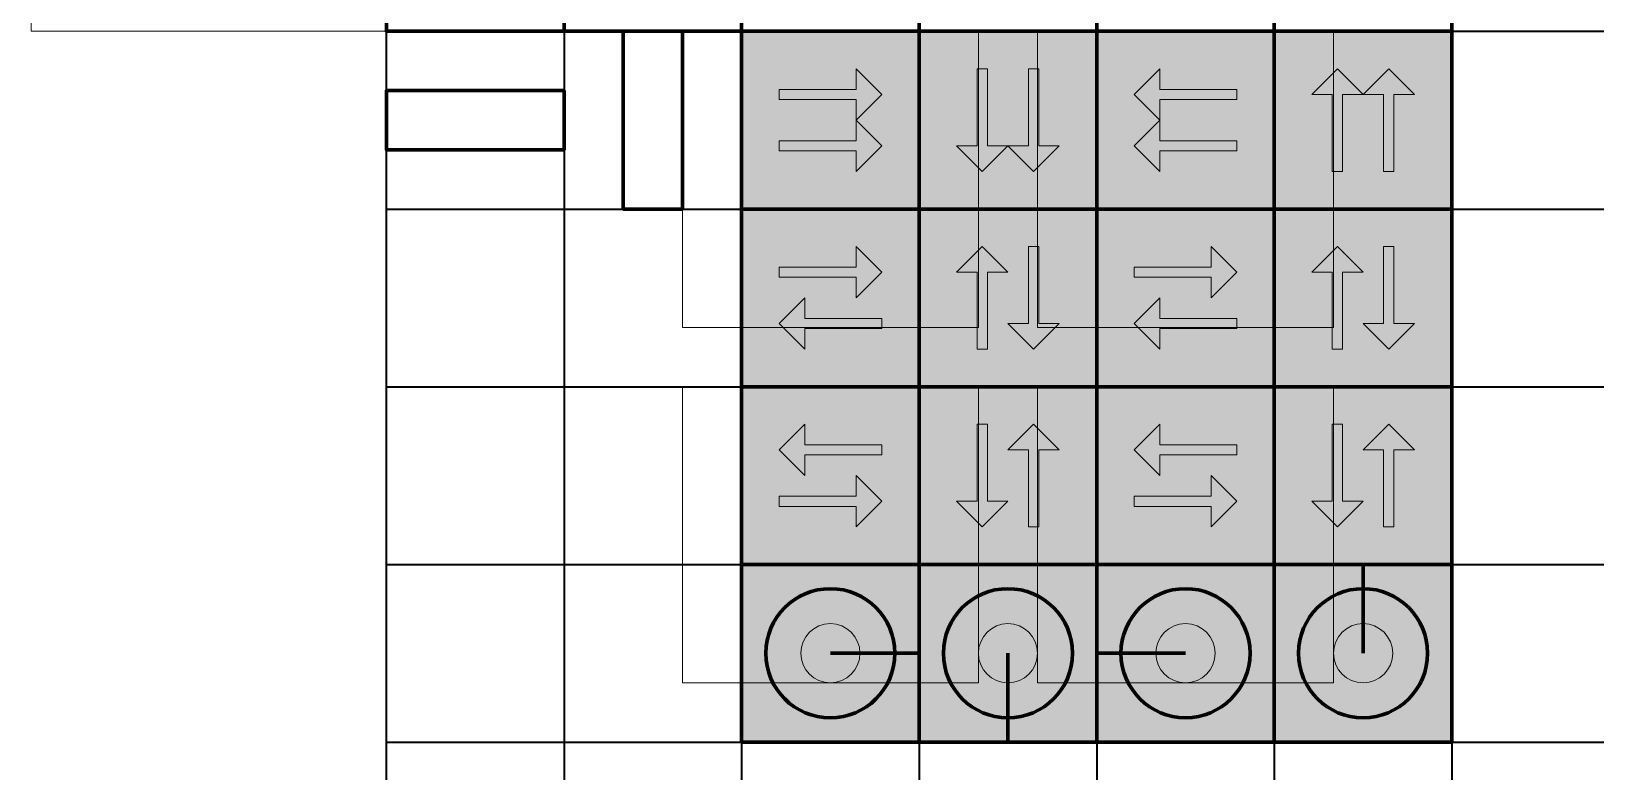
# Model space of a CAD drawing. Header units: inches. Extents: x 20 to 600, y -7952 to 8432.
# Drawn here: x 30 to 294.3, y 175 to 300 of the extents above; entities that cross this region are included whole.
import ezdxf

# ---------------------------------------------------------------- set-up
doc = ezdxf.new("R2010")
doc.units = ezdxf.units.IN
doc.header["$MEASUREMENT"] = 0
doc.layers.add('Layer 1', color=7, linetype='Continuous')
doc.layers.add('Layer 2', color=7, linetype='Continuous')

# ---------------------------------------------------------------- blocks, each defined once
blk = doc.blocks.new('block 2')
at = {"layer": 'Layer 2', "color": 7, "lineweight": 35, "true_color": 0xffffff}
for points in [[(90, 480), (570, 480), (570, 0), (90, 0), (90, 480)], [(120, 480), (120, 0)], [(150, 480), (150, 0)], [(180, 480), (180, 0)], [(210, 480), (210, 0)], [(240, 480), (240, 0)], [(270, 480), (270, 0)], [(90, 300), (570, 300)], [(90, 270), (570, 270)], [(90, 240), (570, 240)], [(90, 210), (570, 210)], [(90, 180), (570, 180)]]:
    blk.add_lwpolyline(points, dxfattribs=at)
blk = doc.blocks.new('block 6')
at = {"layer": 'Layer 2', "true_color": 0xffffff}
h = blk.add_hatch(color=7, dxfattribs=at)
h.dxf.hatch_style = 2
h.paths.add_polyline_path([(161.66, 308.06), (161.66, 313.27), (156.33, 313.27), (156.33, 316.73), (161.66, 316.73), (161.66, 321.94), (173.67, 315)])
at = {"layer": 'Layer 2', "lineweight": 0}
blk.add_lwpolyline([(161.66, 308.06), (161.66, 313.27), (156.33, 313.27), (156.33, 316.73), (161.66, 316.73), (161.66, 321.94), (173.67, 315), (161.66, 308.06)], dxfattribs=at)
blk = doc.blocks.new('block 5')
at = {"layer": 'Layer 2', "color": 9, "lineweight": 158, "true_color": 0xc9c9c9}
blk.add_lwpolyline([(180, 300), (150, 300), (150, 330), (180, 330), (180, 300)], dxfattribs=at)
at = {"layer": 'Layer 2'}
blk.add_blockref('block 6', (0, 0), dxfattribs=at)
blk = doc.blocks.new('block 8')
at = {"layer": 'Layer 2', "true_color": 0xffffff}
h = blk.add_hatch(color=7, dxfattribs=at)
h.dxf.hatch_style = 2
h.paths.add_polyline_path([(261.94, 311.66), (256.73, 311.66), (256.73, 306.33), (253.27, 306.33), (253.27, 311.66), (248.06, 311.66), (255, 323.67)])
at = {"layer": 'Layer 2', "lineweight": 0}
blk.add_lwpolyline([(261.94, 311.66), (256.73, 311.66), (256.73, 306.33), (253.27, 306.33), (253.27, 311.66), (248.06, 311.66), (255, 323.67), (261.94, 311.66)], dxfattribs=at)
blk = doc.blocks.new('block 7')
at = {"layer": 'Layer 2', "color": 9, "lineweight": 158, "true_color": 0xc9c9c9}
blk.add_lwpolyline([(270, 330), (270, 300), (240, 300), (240, 330), (270, 330)], dxfattribs=at)
at = {"layer": 'Layer 2'}
blk.add_blockref('block 8', (0, 0), dxfattribs=at)
blk = doc.blocks.new('block 12')
at = {"layer": 'Layer 2', "true_color": 0xffffff}
h = blk.add_hatch(color=7, dxfattribs=at)
h.dxf.hatch_style = 2
h.paths.add_polyline_path([(188.06, 318.34), (193.27, 318.34), (193.27, 323.67), (196.73, 323.67), (196.73, 318.34), (201.94, 318.34), (195, 306.33)])
at = {"layer": 'Layer 2', "lineweight": 0}
blk.add_lwpolyline([(188.06, 318.34), (193.27, 318.34), (193.27, 323.67), (196.73, 323.67), (196.73, 318.34), (201.94, 318.34), (195, 306.33), (188.06, 318.34)], dxfattribs=at)
blk = doc.blocks.new('block 11')
at = {"layer": 'Layer 2', "color": 9, "lineweight": 158, "true_color": 0xc9c9c9}
blk.add_lwpolyline([(180, 300), (180, 330), (210, 330), (210, 300), (180, 300)], dxfattribs=at)
at = {"layer": 'Layer 2'}
blk.add_blockref('block 12', (0, 0), dxfattribs=at)
blk = doc.blocks.new('block 14')
at = {"layer": 'Layer 2', "true_color": 0xffffff}
h = blk.add_hatch(color=7, dxfattribs=at)
h.dxf.hatch_style = 2
h.paths.add_polyline_path([(169.34, 285), (169.34, 288.47), (156.33, 288.47), (156.33, 290.2), (169.34, 290.2), (169.34, 293.67), (173.67, 289.34)])
h.paths.add_polyline_path([(169.34, 276.33), (169.34, 279.8), (156.33, 279.8), (156.33, 281.53), (169.34, 281.53), (169.34, 285), (173.67, 280.66)])
at = {"layer": 'Layer 2', "lineweight": 0}
for points in [[(169.34, 285), (169.34, 288.47), (156.33, 288.47), (156.33, 290.2), (169.34, 290.2), (169.34, 293.67), (173.67, 289.34), (169.34, 285)], [(169.34, 276.33), (169.34, 279.8), (156.33, 279.8), (156.33, 281.53), (169.34, 281.53), (169.34, 285), (173.67, 280.66), (169.34, 276.33)]]:
    blk.add_lwpolyline(points, dxfattribs=at)
blk = doc.blocks.new('block 13')
at = {"layer": 'Layer 2', "true_color": 0xd2dfd5}
h = blk.add_hatch(color=254, dxfattribs=at)
h.dxf.hatch_style = 2
h.paths.add_polyline_path([(150, 270), (150, 300), (180, 300), (180, 270)])
at = {"layer": 'Layer 2', "color": 8, "lineweight": 106, "true_color": 0x737373}
blk.add_lwpolyline([(150, 270), (150, 300), (180, 300), (180, 270), (150, 270)], dxfattribs=at)
at = {"layer": 'Layer 2'}
blk.add_blockref('block 14', (0, 0), dxfattribs=at)
blk = doc.blocks.new('block 16')
at = {"layer": 'Layer 2', "true_color": 0xffffff}
h = blk.add_hatch(color=7, dxfattribs=at)
h.dxf.hatch_style = 2
h.paths.add_polyline_path([(255, 289.34), (251.53, 289.34), (251.53, 276.33), (249.8, 276.33), (249.8, 289.34), (246.33, 289.34), (250.66, 293.67)])
h.paths.add_polyline_path([(263.67, 289.34), (260.2, 289.34), (260.2, 276.33), (258.47, 276.33), (258.47, 289.34), (255, 289.34), (259.34, 293.67)])
at = {"layer": 'Layer 2', "lineweight": 0}
for points in [[(255, 289.34), (251.53, 289.34), (251.53, 276.33), (249.8, 276.33), (249.8, 289.34), (246.33, 289.34), (250.66, 293.67), (255, 289.34)], [(263.67, 289.34), (260.2, 289.34), (260.2, 276.33), (258.47, 276.33), (258.47, 289.34), (255, 289.34), (259.34, 293.67), (263.67, 289.34)]]:
    blk.add_lwpolyline(points, dxfattribs=at)
blk = doc.blocks.new('block 15')
at = {"layer": 'Layer 2', "true_color": 0xd2dfd5}
h = blk.add_hatch(color=254, dxfattribs=at)
h.dxf.hatch_style = 2
h.paths.add_polyline_path([(270, 270), (240, 270), (240, 300), (270, 300)])
at = {"layer": 'Layer 2', "color": 8, "lineweight": 106, "true_color": 0x737373}
blk.add_lwpolyline([(270, 270), (240, 270), (240, 300), (270, 300), (270, 270)], dxfattribs=at)
at = {"layer": 'Layer 2'}
blk.add_blockref('block 16', (0, 0), dxfattribs=at)
blk = doc.blocks.new('block 18')
at = {"layer": 'Layer 2', "true_color": 0xffffff}
h = blk.add_hatch(color=7, dxfattribs=at)
h.dxf.hatch_style = 2
h.paths.add_polyline_path([(220.66, 285), (220.66, 281.53), (233.67, 281.53), (233.67, 279.8), (220.66, 279.8), (220.66, 276.33), (216.33, 280.66)])
h.paths.add_polyline_path([(220.66, 293.67), (220.66, 290.2), (233.67, 290.2), (233.67, 288.47), (220.66, 288.47), (220.66, 285), (216.33, 289.34)])
at = {"layer": 'Layer 2', "lineweight": 0}
for points in [[(220.66, 293.67), (220.66, 290.2), (233.67, 290.2), (233.67, 288.47), (220.66, 288.47), (220.66, 285), (216.33, 289.34), (220.66, 293.67)], [(220.66, 285), (220.66, 281.53), (233.67, 281.53), (233.67, 279.8), (220.66, 279.8), (220.66, 276.33), (216.33, 280.66), (220.66, 285)]]:
    blk.add_lwpolyline(points, dxfattribs=at)
blk = doc.blocks.new('block 17')
at = {"layer": 'Layer 2', "true_color": 0xd2dfd5}
h = blk.add_hatch(color=254, dxfattribs=at)
h.dxf.hatch_style = 2
h.paths.add_polyline_path([(240, 300), (240, 270), (210, 270), (210, 300)])
at = {"layer": 'Layer 2', "color": 8, "lineweight": 106, "true_color": 0x737373}
blk.add_lwpolyline([(240, 300), (240, 270), (210, 270), (210, 300), (240, 300)], dxfattribs=at)
at = {"layer": 'Layer 2'}
blk.add_blockref('block 18', (0, 0), dxfattribs=at)
blk = doc.blocks.new('block 20')
at = {"layer": 'Layer 2', "true_color": 0xffffff}
h = blk.add_hatch(color=7, dxfattribs=at)
h.dxf.hatch_style = 2
h.paths.add_polyline_path([(195, 280.66), (198.47, 280.66), (198.47, 293.67), (200.2, 293.67), (200.2, 280.66), (203.67, 280.66), (199.34, 276.33)])
h.paths.add_polyline_path([(186.33, 280.66), (189.8, 280.66), (189.8, 293.67), (191.53, 293.67), (191.53, 280.66), (195, 280.66), (190.66, 276.33)])
at = {"layer": 'Layer 2', "lineweight": 0}
for points in [[(186.33, 280.66), (189.8, 280.66), (189.8, 293.67), (191.53, 293.67), (191.53, 280.66), (195, 280.66), (190.66, 276.33), (186.33, 280.66)], [(195, 280.66), (198.47, 280.66), (198.47, 293.67), (200.2, 293.67), (200.2, 280.66), (203.67, 280.66), (199.34, 276.33), (195, 280.66)]]:
    blk.add_lwpolyline(points, dxfattribs=at)
blk = doc.blocks.new('block 19')
at = {"layer": 'Layer 2', "true_color": 0xd2dfd5}
h = blk.add_hatch(color=254, dxfattribs=at)
h.dxf.hatch_style = 2
h.paths.add_polyline_path([(180, 300), (210, 300), (210, 270), (180, 270)])
at = {"layer": 'Layer 2', "color": 8, "lineweight": 106, "true_color": 0x737373}
blk.add_lwpolyline([(180, 300), (210, 300), (210, 270), (180, 270), (180, 300)], dxfattribs=at)
at = {"layer": 'Layer 2'}
blk.add_blockref('block 20', (0, 0), dxfattribs=at)
blk = doc.blocks.new('block 22')
at = {"layer": 'Layer 2', "true_color": 0xffffff}
h = blk.add_hatch(color=7, dxfattribs=at)
h.dxf.hatch_style = 2
h.paths.add_polyline_path([(173.67, 220.66), (169.34, 216.33), (169.34, 219.8), (156.33, 219.8), (156.33, 221.53), (169.34, 221.53), (169.34, 225)])
h.paths.add_polyline_path([(156.33, 229.34), (160.66, 233.67), (160.66, 230.2), (173.67, 230.2), (173.67, 228.47), (160.66, 228.47), (160.66, 225)])
at = {"layer": 'Layer 2', "lineweight": 0}
for points in [[(156.33, 229.34), (160.66, 233.67), (160.66, 230.2), (173.67, 230.2), (173.67, 228.47), (160.66, 228.47), (160.66, 225), (156.33, 229.34)], [(173.67, 220.66), (169.34, 216.33), (169.34, 219.8), (156.33, 219.8), (156.33, 221.53), (169.34, 221.53), (169.34, 225), (173.67, 220.66)]]:
    blk.add_lwpolyline(points, dxfattribs=at)
blk = doc.blocks.new('block 21')
at = {"layer": 'Layer 2', "true_color": 0xd2dfd5}
h = blk.add_hatch(color=254, dxfattribs=at)
h.dxf.hatch_style = 2
h.paths.add_polyline_path([(180, 240), (180, 210), (150, 210), (150, 240)])
at = {"layer": 'Layer 2', "color": 8, "lineweight": 106, "true_color": 0x737373}
blk.add_lwpolyline([(180, 240), (180, 210), (150, 210), (150, 240), (180, 240)], dxfattribs=at)
at = {"layer": 'Layer 2'}
blk.add_blockref('block 22', (0, 0), dxfattribs=at)
blk = doc.blocks.new('block 24')
at = {"layer": 'Layer 2', "true_color": 0xffffff}
h = blk.add_hatch(color=7, dxfattribs=at)
h.dxf.hatch_style = 2
h.paths.add_polyline_path([(259.34, 233.67), (263.67, 229.34), (260.2, 229.34), (260.2, 216.33), (258.47, 216.33), (258.47, 229.34), (255, 229.34)])
h.paths.add_polyline_path([(250.66, 216.33), (246.33, 220.66), (249.8, 220.66), (249.8, 233.67), (251.53, 233.67), (251.53, 220.66), (255, 220.66)])
at = {"layer": 'Layer 2', "lineweight": 0}
for points in [[(250.66, 216.33), (246.33, 220.66), (249.8, 220.66), (249.8, 233.67), (251.53, 233.67), (251.53, 220.66), (255, 220.66), (250.66, 216.33)], [(259.34, 233.67), (263.67, 229.34), (260.2, 229.34), (260.2, 216.33), (258.47, 216.33), (258.47, 229.34), (255, 229.34), (259.34, 233.67)]]:
    blk.add_lwpolyline(points, dxfattribs=at)
blk = doc.blocks.new('block 23')
at = {"layer": 'Layer 2', "true_color": 0xd2dfd5}
h = blk.add_hatch(color=254, dxfattribs=at)
h.dxf.hatch_style = 2
h.paths.add_polyline_path([(240, 240), (270, 240), (270, 210), (240, 210)])
at = {"layer": 'Layer 2', "color": 8, "lineweight": 106, "true_color": 0x737373}
blk.add_lwpolyline([(240, 240), (270, 240), (270, 210), (240, 210), (240, 240)], dxfattribs=at)
at = {"layer": 'Layer 2'}
blk.add_blockref('block 24', (0, 0), dxfattribs=at)
blk = doc.blocks.new('block 26')
at = {"layer": 'Layer 2', "true_color": 0xffffff}
h = blk.add_hatch(color=7, dxfattribs=at)
h.dxf.hatch_style = 2
h.paths.add_polyline_path([(160.66, 255), (160.66, 251.53), (173.67, 251.53), (173.67, 249.8), (160.66, 249.8), (160.66, 246.33), (156.33, 250.66)])
h.paths.add_polyline_path([(169.34, 255), (169.34, 258.47), (156.33, 258.47), (156.33, 260.2), (169.34, 260.2), (169.34, 263.67), (173.67, 259.34)])
at = {"layer": 'Layer 2', "lineweight": 0}
for points in [[(169.34, 255), (169.34, 258.47), (156.33, 258.47), (156.33, 260.2), (169.34, 260.2), (169.34, 263.67), (173.67, 259.34), (169.34, 255)], [(160.66, 255), (160.66, 251.53), (173.67, 251.53), (173.67, 249.8), (160.66, 249.8), (160.66, 246.33), (156.33, 250.66), (160.66, 255)]]:
    blk.add_lwpolyline(points, dxfattribs=at)
blk = doc.blocks.new('block 25')
at = {"layer": 'Layer 2', "true_color": 0xd2dfd5}
h = blk.add_hatch(color=254, dxfattribs=at)
h.dxf.hatch_style = 2
h.paths.add_polyline_path([(150, 270), (150, 240), (180, 240), (180, 270)])
at = {"layer": 'Layer 2', "color": 8, "lineweight": 106, "true_color": 0x737373}
blk.add_lwpolyline([(150, 270), (150, 240), (180, 240), (180, 270), (150, 270)], dxfattribs=at)
at = {"layer": 'Layer 2'}
blk.add_blockref('block 26', (0, 0), dxfattribs=at)
blk = doc.blocks.new('block 28')
at = {"layer": 'Layer 2', "true_color": 0xffffff}
h = blk.add_hatch(color=7, dxfattribs=at)
h.dxf.hatch_style = 2
h.paths.add_polyline_path([(255, 250.66), (258.47, 250.66), (258.47, 263.67), (260.2, 263.67), (260.2, 250.66), (263.67, 250.66), (259.34, 246.33)])
h.paths.add_polyline_path([(255, 259.34), (251.53, 259.34), (251.53, 246.33), (249.8, 246.33), (249.8, 259.34), (246.33, 259.34), (250.66, 263.67)])
at = {"layer": 'Layer 2', "lineweight": 0}
for points in [[(255, 259.34), (251.53, 259.34), (251.53, 246.33), (249.8, 246.33), (249.8, 259.34), (246.33, 259.34), (250.66, 263.67), (255, 259.34)], [(255, 250.66), (258.47, 250.66), (258.47, 263.67), (260.2, 263.67), (260.2, 250.66), (263.67, 250.66), (259.34, 246.33), (255, 250.66)]]:
    blk.add_lwpolyline(points, dxfattribs=at)
blk = doc.blocks.new('block 27')
at = {"layer": 'Layer 2', "true_color": 0xd2dfd5}
h = blk.add_hatch(color=254, dxfattribs=at)
h.dxf.hatch_style = 2
h.paths.add_polyline_path([(240, 240), (270, 240), (270, 270), (240, 270)])
at = {"layer": 'Layer 2', "color": 8, "lineweight": 106, "true_color": 0x737373}
blk.add_lwpolyline([(240, 240), (270, 240), (270, 270), (240, 270), (240, 240)], dxfattribs=at)
at = {"layer": 'Layer 2'}
blk.add_blockref('block 28', (0, 0), dxfattribs=at)
blk = doc.blocks.new('block 30')
at = {"layer": 'Layer 2', "true_color": 0xffffff}
h = blk.add_hatch(color=7, dxfattribs=at)
h.dxf.hatch_style = 2
h.paths.add_polyline_path([(216.33, 229.34), (220.66, 233.67), (220.66, 230.2), (233.67, 230.2), (233.67, 228.47), (220.66, 228.47), (220.66, 225)])
h.paths.add_polyline_path([(233.67, 220.66), (229.34, 216.33), (229.34, 219.8), (216.33, 219.8), (216.33, 221.53), (229.34, 221.53), (229.34, 225)])
at = {"layer": 'Layer 2', "lineweight": 0}
for points in [[(216.33, 229.34), (220.66, 233.67), (220.66, 230.2), (233.67, 230.2), (233.67, 228.47), (220.66, 228.47), (220.66, 225), (216.33, 229.34)], [(233.67, 220.66), (229.34, 216.33), (229.34, 219.8), (216.33, 219.8), (216.33, 221.53), (229.34, 221.53), (229.34, 225), (233.67, 220.66)]]:
    blk.add_lwpolyline(points, dxfattribs=at)
blk = doc.blocks.new('block 29')
at = {"layer": 'Layer 2', "true_color": 0xd2dfd5}
h = blk.add_hatch(color=254, dxfattribs=at)
h.dxf.hatch_style = 2
h.paths.add_polyline_path([(210, 210), (210, 240), (240, 240), (240, 210)])
at = {"layer": 'Layer 2', "color": 8, "lineweight": 106, "true_color": 0x737373}
blk.add_lwpolyline([(210, 210), (210, 240), (240, 240), (240, 210), (210, 210)], dxfattribs=at)
at = {"layer": 'Layer 2'}
blk.add_blockref('block 30', (0, 0), dxfattribs=at)
blk = doc.blocks.new('block 32')
at = {"layer": 'Layer 2', "true_color": 0xffffff}
h = blk.add_hatch(color=7, dxfattribs=at)
h.dxf.hatch_style = 2
h.paths.add_polyline_path([(229.34, 255), (229.34, 258.47), (216.33, 258.47), (216.33, 260.2), (229.34, 260.2), (229.34, 263.67), (233.67, 259.34)])
h.paths.add_polyline_path([(220.66, 255), (220.66, 251.53), (233.67, 251.53), (233.67, 249.8), (220.66, 249.8), (220.66, 246.33), (216.33, 250.66)])
at = {"layer": 'Layer 2', "lineweight": 0}
for points in [[(229.34, 255), (229.34, 258.47), (216.33, 258.47), (216.33, 260.2), (229.34, 260.2), (229.34, 263.67), (233.67, 259.34), (229.34, 255)], [(220.66, 255), (220.66, 251.53), (233.67, 251.53), (233.67, 249.8), (220.66, 249.8), (220.66, 246.33), (216.33, 250.66), (220.66, 255)]]:
    blk.add_lwpolyline(points, dxfattribs=at)
blk = doc.blocks.new('block 31')
at = {"layer": 'Layer 2', "true_color": 0xd2dfd5}
h = blk.add_hatch(color=254, dxfattribs=at)
h.dxf.hatch_style = 2
h.paths.add_polyline_path([(240, 240), (240, 270), (210, 270), (210, 240)])
at = {"layer": 'Layer 2', "color": 8, "lineweight": 106, "true_color": 0x737373}
blk.add_lwpolyline([(240, 240), (240, 270), (210, 270), (210, 240), (240, 240)], dxfattribs=at)
at = {"layer": 'Layer 2'}
blk.add_blockref('block 32', (0, 0), dxfattribs=at)
blk = doc.blocks.new('block 34')
at = {"layer": 'Layer 2', "true_color": 0xffffff}
h = blk.add_hatch(color=7, dxfattribs=at)
h.dxf.hatch_style = 2
h.paths.add_polyline_path([(190.66, 216.33), (186.33, 220.66), (189.8, 220.66), (189.8, 233.67), (191.53, 233.67), (191.53, 220.66), (195, 220.66)])
h.paths.add_polyline_path([(199.34, 233.67), (203.67, 229.34), (200.2, 229.34), (200.2, 216.33), (198.47, 216.33), (198.47, 229.34), (195, 229.34)])
at = {"layer": 'Layer 2', "lineweight": 0}
for points in [[(190.66, 216.33), (186.33, 220.66), (189.8, 220.66), (189.8, 233.67), (191.53, 233.67), (191.53, 220.66), (195, 220.66), (190.66, 216.33)], [(199.34, 233.67), (203.67, 229.34), (200.2, 229.34), (200.2, 216.33), (198.47, 216.33), (198.47, 229.34), (195, 229.34), (199.34, 233.67)]]:
    blk.add_lwpolyline(points, dxfattribs=at)
blk = doc.blocks.new('block 33')
at = {"layer": 'Layer 2', "true_color": 0xd2dfd5}
h = blk.add_hatch(color=254, dxfattribs=at)
h.dxf.hatch_style = 2
h.paths.add_polyline_path([(210, 210), (180, 210), (180, 240), (210, 240)])
at = {"layer": 'Layer 2', "color": 8, "lineweight": 106, "true_color": 0x737373}
blk.add_lwpolyline([(210, 210), (180, 210), (180, 240), (210, 240), (210, 210)], dxfattribs=at)
at = {"layer": 'Layer 2'}
blk.add_blockref('block 34', (0, 0), dxfattribs=at)
blk = doc.blocks.new('block 36')
at = {"layer": 'Layer 2', "true_color": 0xffffff}
h = blk.add_hatch(color=7, dxfattribs=at)
h.dxf.hatch_style = 2
h.paths.add_polyline_path([(195, 259.34), (191.53, 259.34), (191.53, 246.33), (189.8, 246.33), (189.8, 259.34), (186.33, 259.34), (190.66, 263.67)])
h.paths.add_polyline_path([(195, 250.66), (198.47, 250.66), (198.47, 263.67), (200.2, 263.67), (200.2, 250.66), (203.67, 250.66), (199.34, 246.33)])
at = {"layer": 'Layer 2', "lineweight": 0}
for points in [[(195, 259.34), (191.53, 259.34), (191.53, 246.33), (189.8, 246.33), (189.8, 259.34), (186.33, 259.34), (190.66, 263.67), (195, 259.34)], [(195, 250.66), (198.47, 250.66), (198.47, 263.67), (200.2, 263.67), (200.2, 250.66), (203.67, 250.66), (199.34, 246.33), (195, 250.66)]]:
    blk.add_lwpolyline(points, dxfattribs=at)
blk = doc.blocks.new('block 35')
at = {"layer": 'Layer 2', "true_color": 0xd2dfd5}
h = blk.add_hatch(color=254, dxfattribs=at)
h.dxf.hatch_style = 2
h.paths.add_polyline_path([(210, 270), (180, 270), (180, 240), (210, 240)])
at = {"layer": 'Layer 2', "color": 8, "lineweight": 106, "true_color": 0x737373}
blk.add_lwpolyline([(210, 270), (180, 270), (180, 240), (210, 240), (210, 270)], dxfattribs=at)
at = {"layer": 'Layer 2'}
blk.add_blockref('block 36', (0, 0), dxfattribs=at)
blk = doc.blocks.new('block 38')
at = {"layer": 'Layer 2', "lineweight": 0}
blk.add_lwpolyline([(150, 210), (180, 210), (180, 180), (150, 180), (150, 210)], dxfattribs=at)
at = {"layer": 'Layer 2', "color": 8, "lineweight": 106, "true_color": 0x737373}
blk.add_open_spline([(165, 184.1), (171.02, 184.1), (175.9, 188.98), (175.9, 195), (175.9, 201.02), (171.02, 205.9), (165, 205.9), (158.98, 205.9), (154.1, 201.02), (154.1, 195), (154.1, 188.98), (158.98, 184.1), (165, 184.1)], degree=3, knots=[0, 0, 0, 0, 1, 1, 1, 2, 2, 2, 3, 3, 3, 4, 4, 4, 4], dxfattribs=at)
blk = doc.blocks.new('block 37')
at = {"layer": 'Layer 2', "true_color": 0xffffff}
h = blk.add_hatch(color=7, dxfattribs=at)
h.dxf.hatch_style = 2
edge = h.paths.add_edge_path()
edge.add_spline(control_points=[(160, 195), (160, 197.76), (162.24, 200), (165, 200), (167.76, 200), (170, 197.76), (170, 195), (170, 192.24), (167.76, 190), (165, 190), (162.24, 190), (160, 192.24), (160, 195)], knot_values=[0, 0, 0, 0, 1, 1, 1, 2, 2, 2, 3, 3, 3, 4, 4, 4, 4], degree=3, periodic=1)
at = {"layer": 'Layer 2', "color": 7, "lineweight": 140, "true_color": 0xffffff}
blk.add_lwpolyline([(180, 195), (165, 195)], dxfattribs=at)
at = {"layer": 'Layer 2', "lineweight": 0}
blk.add_open_spline([(160, 195), (160, 197.76), (162.24, 200), (165, 200), (167.76, 200), (170, 197.76), (170, 195), (170, 192.24), (167.76, 190), (165, 190), (162.24, 190), (160, 192.24), (160, 195)], degree=3, knots=[0, 0, 0, 0, 1, 1, 1, 2, 2, 2, 3, 3, 3, 4, 4, 4, 4], dxfattribs=at)
at = {"layer": 'Layer 2'}
blk.add_blockref('block 38', (0, 0), dxfattribs=at)
blk = doc.blocks.new('block 40')
at = {"layer": 'Layer 2', "lineweight": 0}
blk.add_lwpolyline([(210, 210), (210, 180), (180, 180), (180, 210), (210, 210)], dxfattribs=at)
at = {"layer": 'Layer 2', "color": 8, "lineweight": 106, "true_color": 0x737373}
blk.add_open_spline([(184.1, 195), (184.1, 188.98), (188.98, 184.1), (195, 184.1), (201.02, 184.1), (205.9, 188.98), (205.9, 195), (205.9, 201.02), (201.02, 205.9), (195, 205.9), (188.98, 205.9), (184.1, 201.02), (184.1, 195)], degree=3, knots=[0, 0, 0, 0, 1, 1, 1, 2, 2, 2, 3, 3, 3, 4, 4, 4, 4], dxfattribs=at)
blk = doc.blocks.new('block 39')
at = {"layer": 'Layer 2', "true_color": 0xffffff}
h = blk.add_hatch(color=7, dxfattribs=at)
h.dxf.hatch_style = 2
edge = h.paths.add_edge_path()
edge.add_spline(control_points=[(195, 200), (197.76, 200), (200, 197.76), (200, 195), (200, 192.24), (197.76, 190), (195, 190), (192.24, 190), (190, 192.24), (190, 195), (190, 197.76), (192.24, 200), (195, 200)], knot_values=[0, 0, 0, 0, 1, 1, 1, 2, 2, 2, 3, 3, 3, 4, 4, 4, 4], degree=3, periodic=1)
at = {"layer": 'Layer 2', "color": 7, "lineweight": 140, "true_color": 0xffffff}
blk.add_lwpolyline([(195, 180), (195, 195)], dxfattribs=at)
at = {"layer": 'Layer 2', "lineweight": 0}
blk.add_open_spline([(195, 200), (197.76, 200), (200, 197.76), (200, 195), (200, 192.24), (197.76, 190), (195, 190), (192.24, 190), (190, 192.24), (190, 195), (190, 197.76), (192.24, 200), (195, 200)], degree=3, knots=[0, 0, 0, 0, 1, 1, 1, 2, 2, 2, 3, 3, 3, 4, 4, 4, 4], dxfattribs=at)
at = {"layer": 'Layer 2'}
blk.add_blockref('block 40', (0, 0), dxfattribs=at)
blk = doc.blocks.new('block 42')
at = {"layer": 'Layer 2', "lineweight": 0}
blk.add_lwpolyline([(240, 180), (210, 180), (210, 210), (240, 210), (240, 180)], dxfattribs=at)
at = {"layer": 'Layer 2', "color": 8, "lineweight": 106, "true_color": 0x737373}
blk.add_open_spline([(225, 205.9), (218.98, 205.9), (214.1, 201.02), (214.1, 195), (214.1, 188.98), (218.98, 184.1), (225, 184.1), (231.02, 184.1), (235.9, 188.98), (235.9, 195), (235.9, 201.02), (231.02, 205.9), (225, 205.9)], degree=3, knots=[0, 0, 0, 0, 1, 1, 1, 2, 2, 2, 3, 3, 3, 4, 4, 4, 4], dxfattribs=at)
blk = doc.blocks.new('block 41')
at = {"layer": 'Layer 2', "true_color": 0xffffff}
h = blk.add_hatch(color=7, dxfattribs=at)
h.dxf.hatch_style = 2
edge = h.paths.add_edge_path()
edge.add_spline(control_points=[(230, 195), (230, 192.24), (227.76, 190), (225, 190), (222.24, 190), (220, 192.24), (220, 195), (220, 197.76), (222.24, 200), (225, 200), (227.76, 200), (230, 197.76), (230, 195)], knot_values=[0, 0, 0, 0, 1, 1, 1, 2, 2, 2, 3, 3, 3, 4, 4, 4, 4], degree=3, periodic=1)
at = {"layer": 'Layer 2', "color": 7, "lineweight": 140, "true_color": 0xffffff}
blk.add_lwpolyline([(210, 195), (225, 195)], dxfattribs=at)
at = {"layer": 'Layer 2', "lineweight": 0}
blk.add_open_spline([(230, 195), (230, 192.24), (227.76, 190), (225, 190), (222.24, 190), (220, 192.24), (220, 195), (220, 197.76), (222.24, 200), (225, 200), (227.76, 200), (230, 197.76), (230, 195)], degree=3, knots=[0, 0, 0, 0, 1, 1, 1, 2, 2, 2, 3, 3, 3, 4, 4, 4, 4], dxfattribs=at)
at = {"layer": 'Layer 2'}
blk.add_blockref('block 42', (0, 0), dxfattribs=at)
blk = doc.blocks.new('block 44')
at = {"layer": 'Layer 2', "lineweight": 0}
blk.add_lwpolyline([(240, 180), (240, 210), (270, 210), (270, 180), (240, 180)], dxfattribs=at)
at = {"layer": 'Layer 2', "color": 8, "lineweight": 106, "true_color": 0x737373}
blk.add_open_spline([(265.9, 195), (265.9, 201.02), (261.02, 205.9), (255, 205.9), (248.98, 205.9), (244.1, 201.02), (244.1, 195), (244.1, 188.98), (248.98, 184.1), (255, 184.1), (261.02, 184.1), (265.9, 188.98), (265.9, 195)], degree=3, knots=[0, 0, 0, 0, 1, 1, 1, 2, 2, 2, 3, 3, 3, 4, 4, 4, 4], dxfattribs=at)
blk = doc.blocks.new('block 43')
at = {"layer": 'Layer 2', "true_color": 0xffffff}
h = blk.add_hatch(color=7, dxfattribs=at)
h.dxf.hatch_style = 2
edge = h.paths.add_edge_path()
edge.add_spline(control_points=[(255, 190), (252.24, 190), (250, 192.24), (250, 195), (250, 197.76), (252.24, 200), (255, 200), (257.76, 200), (260, 197.76), (260, 195), (260, 192.24), (257.76, 190), (255, 190)], knot_values=[0, 0, 0, 0, 1, 1, 1, 2, 2, 2, 3, 3, 3, 4, 4, 4, 4], degree=3, periodic=1)
at = {"layer": 'Layer 2', "color": 7, "lineweight": 140, "true_color": 0xffffff}
blk.add_lwpolyline([(255, 210), (255, 195)], dxfattribs=at)
at = {"layer": 'Layer 2', "lineweight": 0}
blk.add_open_spline([(255, 190), (252.24, 190), (250, 192.24), (250, 195), (250, 197.76), (252.24, 200), (255, 200), (257.76, 200), (260, 197.76), (260, 195), (260, 192.24), (257.76, 190), (255, 190)], degree=3, knots=[0, 0, 0, 0, 1, 1, 1, 2, 2, 2, 3, 3, 3, 4, 4, 4, 4], dxfattribs=at)
at = {"layer": 'Layer 2'}
blk.add_blockref('block 44', (0, 0), dxfattribs=at)
blk = doc.blocks.new('block 56')
at = {"layer": 'Layer 2', "true_color": 0xffffff}
h = blk.add_hatch(color=7, dxfattribs=at)
h.dxf.hatch_style = 2
h.paths.add_polyline_path([(140.62, 316.13), (129.38, 316.13), (129.38, 318.49), (140.62, 318.49)])
h.paths.add_polyline_path([(140.62, 311.51), (129.38, 311.51), (129.38, 313.87), (140.62, 313.87)])
at = {"layer": 'Layer 2', "lineweight": 0}
for points in [[(140.62, 316.13), (129.38, 316.13), (129.38, 318.49), (140.62, 318.49), (140.62, 316.13)], [(140.62, 311.51), (129.38, 311.51), (129.38, 313.87), (140.62, 313.87), (140.62, 311.51)]]:
    blk.add_lwpolyline(points, dxfattribs=at)
blk = doc.blocks.new('block 55')
at = {"layer": 'Layer 2', "color": 9, "lineweight": 158, "true_color": 0xc9c9c9}
blk.add_lwpolyline([(150, 300), (120, 300), (120, 330), (150, 330), (150, 300)], dxfattribs=at)
at = {"layer": 'Layer 2'}
blk.add_blockref('block 56', (0, 0), dxfattribs=at)
blk = doc.blocks.new('block 78')
at = {"layer": 'Layer 1', "color": 9, "lineweight": 158, "true_color": 0xc9c9c9}
blk.add_lwpolyline([(120, 300), (90, 300), (90, 330), (120, 330), (120, 300)], dxfattribs=at)
at = {"layer": 'Layer 1', "color": 7, "lineweight": 140, "true_color": 0xffffff}
blk.add_open_spline([(110, 315), (110, 312.24), (107.76, 310), (105, 310), (102.24, 310), (100, 312.24), (100, 315), (100, 317.76), (102.24, 320), (105, 320), (107.76, 320), (110, 317.76), (110, 315)], degree=3, knots=[0, 0, 0, 0, 1, 1, 1, 2, 2, 2, 3, 3, 3, 4, 4, 4, 4], dxfattribs=at)

msp = doc.modelspace()

# ---------------------------------------------------------------- hatches: boundary and pattern name
at = {"layer": 'Layer 2', "true_color": 0xd2dfd5}
h = msp.add_hatch(color=254, dxfattribs=at)
h.dxf.hatch_style = 2
h.paths.add_polyline_path([(150, 210), (180, 210), (180, 180), (150, 180)])
h = msp.add_hatch(color=254, dxfattribs=at)
h.dxf.hatch_style = 2
h.paths.add_polyline_path([(180, 210), (210, 210), (210, 180), (180, 180)])
h = msp.add_hatch(color=254, dxfattribs=at)
h.dxf.hatch_style = 2
h.paths.add_polyline_path([(210, 210), (240, 210), (240, 180), (210, 180)])
h = msp.add_hatch(color=254, dxfattribs=at)
h.dxf.hatch_style = 2
h.paths.add_polyline_path([(240, 210), (270, 210), (270, 180), (240, 180)])

# ---------------------------------------------------------------- linework, layer by layer
at = {"layer": 'Layer 2', "lineweight": 0}
for points in [[(30, 300), (30, 330), (270, 330), (270, 300), (30, 300)], [(140, 250), (190, 250), (190, 300), (140, 300), (140, 250)], [(250, 300), (200, 300), (200, 250), (250, 250), (250, 300)], [(190, 240), (140, 240), (140, 190), (190, 190), (190, 240)], [(250, 240), (200, 240), (200, 190), (250, 190), (250, 240)]]:
    msp.add_lwpolyline(points, dxfattribs=at)
at = {"layer": 'Layer 2', "color": 7, "lineweight": 70, "true_color": 0xffffff}
for points in [[(140, 270), (140, 300), (130, 300), (130, 270), (140, 270)], [(120, 290), (90, 290), (90, 280), (120, 280), (120, 290)]]:
    msp.add_lwpolyline(points, dxfattribs=at)
at = {"layer": 'Layer 2', "color": 8, "lineweight": 106, "true_color": 0x737373}
for points in [[(150, 210), (180, 210), (180, 180), (150, 180), (150, 210)], [(180, 210), (210, 210), (210, 180), (180, 180), (180, 210)], [(210, 210), (240, 210), (240, 180), (210, 180), (210, 210)], [(240, 210), (270, 210), (270, 180), (240, 180), (240, 210)]]:
    msp.add_lwpolyline(points, dxfattribs=at)

# ---------------------------------------------------------------- block references
at = {"layer": 'Layer 1'}
msp.add_blockref('block 78', (0, 0), dxfattribs=at)
at = {"layer": 'Layer 2'}
for name in ['block 2', 'block 55', 'block 5', 'block 11', 'block 7', 'block 13', 'block 19', 'block 17', 'block 15', 'block 25', 'block 35', 'block 31', 'block 27', 'block 21', 'block 33', 'block 29', 'block 23', 'block 37', 'block 39', 'block 41', 'block 43']:
    msp.add_blockref(name, (0, 0), dxfattribs=at)

doc.saveas('drawing.dxf')
